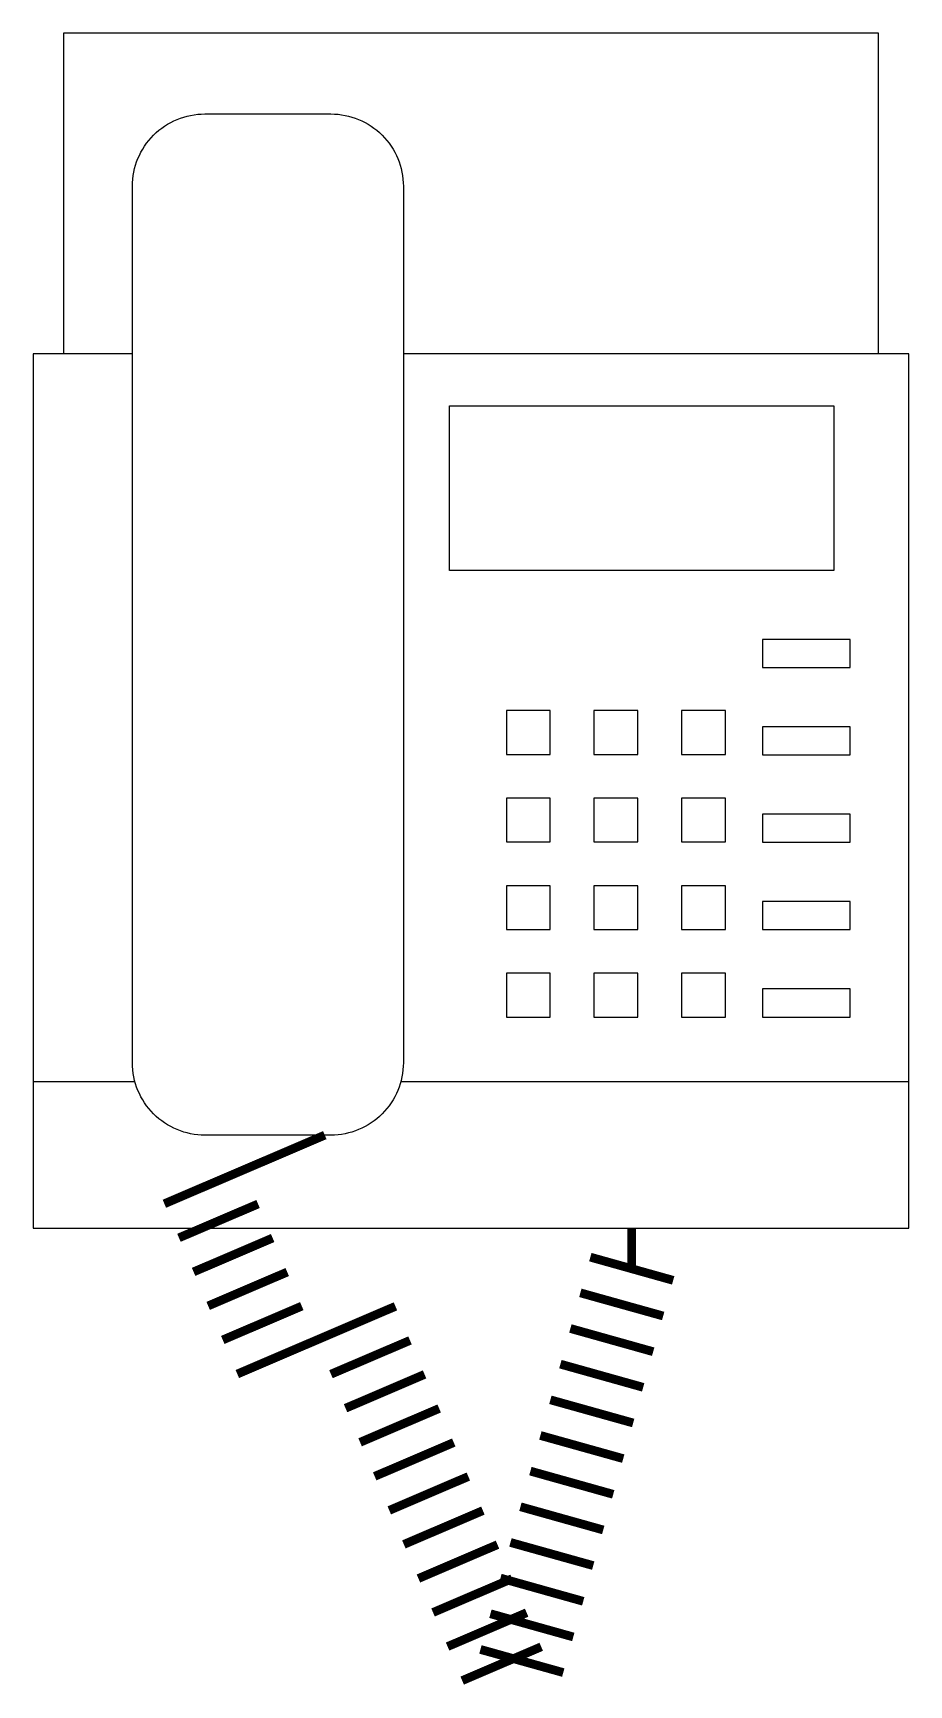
# Model space of a CAD drawing. Extents: x 156.422 to 156.577, y 109.413 to 109.705.
import ezdxf

# ---------------------------------------------------------------- set-up
doc = ezdxf.new("R2010")
doc.units = 0
doc.layers.get('0').update_dxf_attribs({"linetype": 'CONTINUOUS'})

msp = doc.modelspace()

# ---------------------------------------------------------------- linework, layer by layer
for p, q in [((156.4395, 109.64814), (156.42192, 109.64814)), ((156.57692, 109.64814), (156.48745, 109.64814)), ((156.57152, 109.64814), (156.48745, 109.64814)), ((156.43995, 109.51929), (156.42192, 109.51929)), ((156.57692, 109.51929), (156.487, 109.51929))]:
    msp.add_line(p, q)
for points in [[(156.57152, 109.64814), (156.57152, 109.70496), (156.42732, 109.70496), (156.42732, 109.64814)], [(156.42192, 109.64814), (156.42192, 109.49336), (156.57692, 109.49336), (156.57692, 109.64814)]]:
    msp.add_lwpolyline(points)
msp.add_lwpolyline([(156.45232, 109.69064), (156.47463, 109.69064, -0.414214), (156.48745, 109.67783), (156.48745, 109.52267, -0.414214), (156.47463, 109.50985), (156.45232, 109.50985, -0.414214), (156.4395, 109.52267), (156.4395, 109.67783, -0.414214)], format="xyb", close=True)
for points in [[(156.49559, 109.63895), (156.5636, 109.63895), (156.5636, 109.60983), (156.49559, 109.60983)], [(156.55101, 109.59263), (156.56651, 109.59263), (156.56651, 109.59761), (156.55101, 109.59761)], [(156.50568, 109.57726), (156.51343, 109.57726), (156.51343, 109.58501), (156.50568, 109.58501)], [(156.52118, 109.57726), (156.52893, 109.57726), (156.52893, 109.58501), (156.52118, 109.58501)], [(156.53668, 109.57726), (156.54443, 109.57726), (156.54443, 109.58501), (156.53668, 109.58501)], [(156.55101, 109.57716), (156.56651, 109.57716), (156.56651, 109.58215), (156.55101, 109.58215)], [(156.50568, 109.56176), (156.51343, 109.56176), (156.51343, 109.56951), (156.50568, 109.56951)], [(156.52118, 109.56176), (156.52893, 109.56176), (156.52893, 109.56951), (156.52118, 109.56951)], [(156.53668, 109.56176), (156.54443, 109.56176), (156.54443, 109.56951), (156.53668, 109.56951)], [(156.55101, 109.56169), (156.56651, 109.56169), (156.56651, 109.56668), (156.55101, 109.56668)], [(156.50568, 109.54626), (156.51343, 109.54626), (156.51343, 109.55401), (156.50568, 109.55401)], [(156.52118, 109.54626), (156.52893, 109.54626), (156.52893, 109.55401), (156.52118, 109.55401)], [(156.53668, 109.54626), (156.54443, 109.54626), (156.54443, 109.55401), (156.53668, 109.55401)], [(156.55101, 109.54623), (156.56651, 109.54623), (156.56651, 109.55122), (156.55101, 109.55122)], [(156.50568, 109.53076), (156.51343, 109.53076), (156.51343, 109.53851), (156.50568, 109.53851)], [(156.52118, 109.53076), (156.52893, 109.53076), (156.52893, 109.53851), (156.52118, 109.53851)], [(156.53668, 109.53076), (156.54443, 109.53076), (156.54443, 109.53851), (156.53668, 109.53851)], [(156.55101, 109.53076), (156.56651, 109.53076), (156.56651, 109.53575), (156.55101, 109.53575)]]:
    msp.add_lwpolyline(points, close=True)
at = {"const_width": 0.00155}
for points in [[(156.47355, 109.50985), (156.44516, 109.4977)], [(156.46174, 109.49766), (156.44774, 109.49167)], [(156.52787, 109.48619), (156.52787, 109.49336)], [(156.46432, 109.49163), (156.45033, 109.48564)], [(156.5352, 109.48414), (156.52054, 109.48825)], [(156.4669, 109.48561), (156.45291, 109.47962)], [(156.53343, 109.47783), (156.51877, 109.48193)], [(156.46948, 109.47958), (156.45549, 109.47359)], [(156.48605, 109.47954), (156.47206, 109.47355)], [(156.47206, 109.47355), (156.45807, 109.46756)], [(156.48863, 109.47351), (156.47464, 109.46753)], [(156.53166, 109.47151), (156.51701, 109.47562)], [(156.49121, 109.46749), (156.47722, 109.4615)], [(156.52989, 109.4652), (156.51524, 109.46931)], [(156.49379, 109.46146), (156.4798, 109.45547)], [(156.52812, 109.45889), (156.51347, 109.46299)], [(156.49637, 109.45543), (156.48238, 109.44944)], [(156.52636, 109.45258), (156.5117, 109.45668)], [(156.52459, 109.44626), (156.50993, 109.45037)], [(156.49895, 109.44941), (156.48496, 109.44342)], [(156.52282, 109.43995), (156.50817, 109.44406)], [(156.50153, 109.44338), (156.48754, 109.43739)], [(156.52105, 109.43364), (156.5064, 109.43774)], [(156.50411, 109.43735), (156.49012, 109.43136)], [(156.50669, 109.43133), (156.4927, 109.42534)], [(156.51928, 109.42732), (156.50463, 109.43143)], [(156.50927, 109.4253), (156.49528, 109.41931)], [(156.51752, 109.42101), (156.50286, 109.42512)], [(156.51185, 109.41927), (156.49786, 109.41328)], [(156.51575, 109.4147), (156.50109, 109.4188)]]:
    msp.add_lwpolyline(points, dxfattribs=at)

doc.saveas('drawing.dxf')
